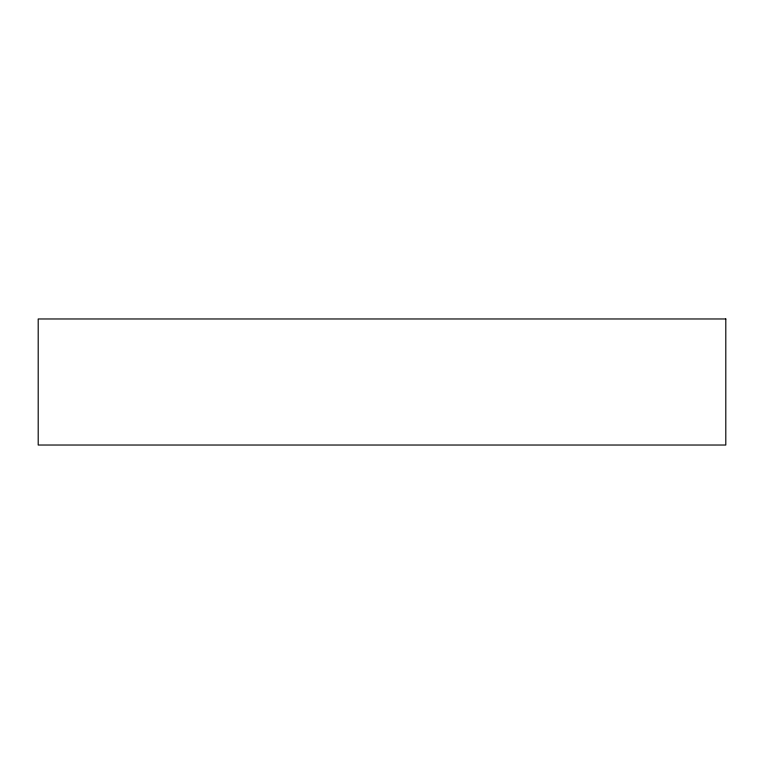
<?xml version="1.0" encoding="UTF-8"?>
<svg xmlns="http://www.w3.org/2000/svg" width="764" height="764" viewBox="0 0 764 764"><rect width="100%" height="100%" fill="white"/><g stroke="black" fill="none" stroke-linecap="round" stroke-linejoin="round"><path stroke-width="1.15" d="M725.8 318.97L38.2 318.97L38.2 445.03L725.8 445.03L725.8 318.97"/></g></svg>
